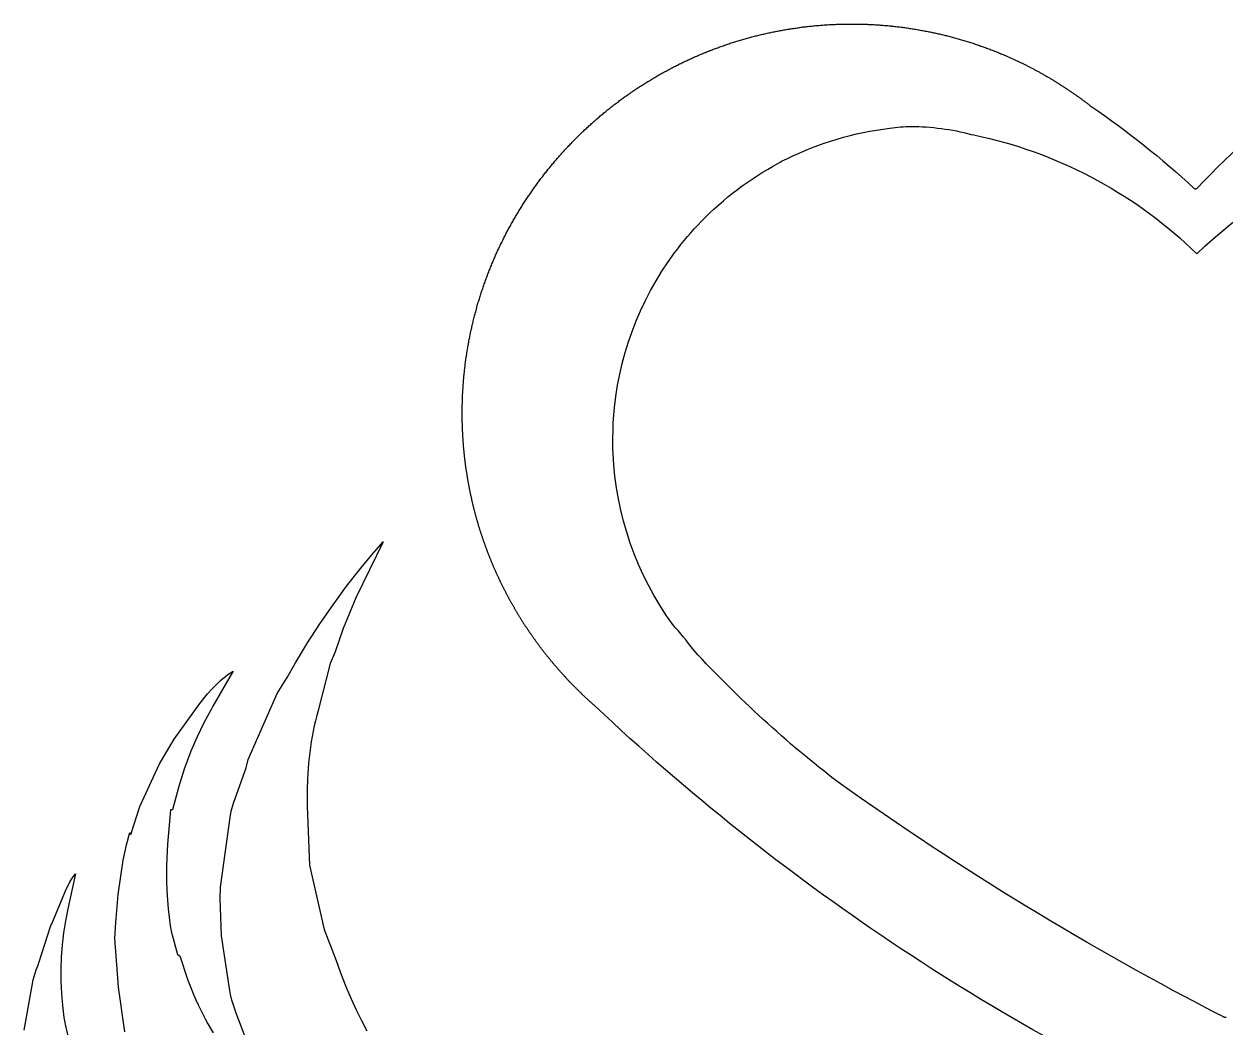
# Model space of a CAD drawing. Extents: x -388 to -35, y 578 to 1063.
# Drawn here: x -386.4 to -206.9, y 910.5 to 1060.5 of the extents above; entities that cross this region are included whole.
import ezdxf

# ---------------------------------------------------------------- set-up
doc = ezdxf.new("R2010")
doc.units = 0
doc.layers.add('color#3f3f3fff', color=1, linetype='CONTINUOUS')
doc.layers.add('color#7d7d7dff', color=1, linetype='CONTINUOUS')

msp = doc.modelspace()

# ---------------------------------------------------------------- linework, layer by layer
at = {"layer": 'color#3f3f3fff'}
for points in [[(-353.15, 908.59), (-354.74, 912.73), (-355.4, 914.68), (-355.6, 915.55), (-355.69, 916.14), (-356.94, 924.28), (-357.13, 929.89), (-357.06, 931.58), (-355.65, 942), (-355.47, 942.92), (-355.14, 944.13), (-353.25, 949.42), (-352.94, 950.63), (-348.62, 960.48), (-347.14, 962.87), (-345.87, 965.11), (-344.09, 968.05), (-342.23, 970.93), (-340.28, 973.76), (-338.25, 976.53), (-336.13, 979.22), (-334.48, 981.2), (-332.79, 983.14), (-336.86, 974.8), (-338.74, 970.22), (-339.97, 966.72), (-340.7, 964.98), (-342.48, 957.98), (-342.7, 957.21), (-342.9, 956.43), (-343.08, 955.65), (-343.25, 954.86), (-343.4, 954.08), (-343.53, 953.29), (-343.65, 952.5), (-343.75, 951.7), (-343.84, 950.91), (-343.92, 950.11), (-343.98, 949.31), (-344.07, 947.71), (-344.12, 946.1), (-344.12, 943.69), (-343.77, 934.86), (-341.6, 925.24), (-339.82, 920.62), (-339.53, 919.78), (-339.23, 918.95), (-338.91, 918.13), (-338.26, 916.49), (-337.56, 914.87), (-336.82, 913.27), (-336.05, 911.68), (-335.24, 910.11)], [(-371.39, 909.97), (-372.33, 916.64), (-372.87, 923.95), (-372.71, 926.28), (-372.35, 930.5), (-371.62, 935.62), (-371.11, 937.92), (-370.6, 939.73), (-370.46, 939.45), (-369.15, 943.6), (-366.17, 949.98), (-364.01, 953.7), (-360.18, 959.01), (-359.01, 960.46), (-358.39, 961.15), (-357.74, 961.82), (-357.07, 962.45), (-356.71, 962.75), (-356.35, 963.05), (-355.98, 963.33), (-355.6, 963.6), (-355.21, 963.86), (-355.29, 963.67), (-358.21, 958.62), (-358.5, 958.12), (-359.59, 956.1), (-360.59, 954.02), (-361.5, 951.91), (-362.5, 949.21), (-363.36, 946.47), (-364.23, 943.13), (-364.57, 943.15), (-365.02, 938.02), (-365.15, 934.79), (-365.13, 932.22), (-365.05, 930.28), (-364.9, 928.36), (-364.76, 927.08), (-364.58, 925.8), (-364.36, 924.53), (-364.3, 924.44), (-363.48, 921.5), (-363.42, 921.48), (-363.17, 921.31), (-362.69, 919.96), (-362.46, 919.19), (-362.21, 918.43), (-361.95, 917.68), (-361.67, 916.94), (-361.38, 916.2), (-361.07, 915.46), (-360.75, 914.73), (-360.42, 914.01), (-360.08, 913.29), (-359.72, 912.58), (-359.35, 911.88), (-358.97, 911.18), (-358.18, 909.79)], [(-386.42, 910.2), (-386.21, 911.33), (-385.04, 917.72), (-384.61, 919.21), (-384.28, 920.08), (-384.2, 920.27), (-382.4, 925.84), (-382.27, 926.11), (-380.24, 931.04), (-379.57, 932.35), (-379.09, 933.1), (-378.74, 933.59), (-379.62, 929.49), (-379.89, 928.32), (-380.24, 926.54), (-380.52, 924.75), (-380.72, 922.95), (-380.86, 921.14), (-380.92, 919.33), (-380.91, 917.52), (-380.84, 915.7), (-380.7, 913.9), (-380.49, 912.1), (-380.24, 910.85), (-379.21, 906.48)]]:
    msp.add_lwpolyline(points, dxfattribs=at)
at = {"layer": 'color#7d7d7dff'}
for points in [[(-116.75, 964.42, -0.110149), (-207.36, 895.8, -0.083023), (-301.15, 958.62), (-301.22, 958.69), (-301.29, 958.75), (-301.37, 958.81), (-301.44, 958.87), (-301.51, 958.94), (-301.58, 959), (-301.65, 959.06), (-301.72, 959.13), (-301.79, 959.19), (-301.86, 959.25), (-301.93, 959.32), (-302, 959.38), (-302.07, 959.44), (-302.14, 959.51), (-302.21, 959.57), (-302.28, 959.64), (-302.35, 959.7), (-302.42, 959.76), (-302.49, 959.83), (-302.56, 959.89), (-302.62, 959.96), (-302.69, 960.02), (-302.76, 960.09), (-302.83, 960.15), (-302.9, 960.22), (-302.97, 960.28), (-303.04, 960.35), (-303.11, 960.42), (-303.17, 960.48), (-303.24, 960.55), (-303.31, 960.61), (-303.38, 960.68), (-303.45, 960.74), (-303.51, 960.81), (-303.58, 960.88), (-303.65, 960.94), (-303.72, 961.01), (-303.78, 961.08), (-303.85, 961.14), (-303.92, 961.21), (-303.98, 961.28), (-304.05, 961.34), (-304.12, 961.41), (-304.18, 961.48), (-304.25, 961.55), (-304.32, 961.61), (-304.38, 961.68), (-304.45, 961.75), (-304.52, 961.82), (-304.58, 961.88), (-304.65, 961.95), (-304.71, 962.02), (-304.78, 962.09), (-304.84, 962.16), (-304.91, 962.23), (-304.98, 962.29), (-305.04, 962.36), (-305.11, 962.43), (-305.17, 962.5), (-305.24, 962.57), (-305.3, 962.64), (-305.37, 962.71), (-305.43, 962.78), (-305.49, 962.85), (-305.56, 962.92), (-305.62, 962.99), (-305.69, 963.06), (-305.75, 963.13), (-305.81, 963.2), (-305.88, 963.27), (-305.94, 963.34), (-306.01, 963.41), (-306.07, 963.48), (-306.13, 963.55), (-306.2, 963.62), (-306.26, 963.69), (-306.32, 963.76), (-306.38, 963.83), (-306.45, 963.9), (-306.51, 963.97), (-306.57, 964.04), (-306.63, 964.11), (-306.7, 964.19), (-306.76, 964.26), (-306.82, 964.33), (-306.88, 964.4), (-306.94, 964.47), (-307.01, 964.54), (-307.07, 964.62), (-307.13, 964.69), (-307.19, 964.76), (-307.25, 964.83), (-307.31, 964.9), (-307.37, 964.98), (-307.44, 965.05), (-307.5, 965.12), (-307.56, 965.2), (-307.62, 965.27), (-307.68, 965.34), (-307.74, 965.41), (-307.8, 965.49), (-307.86, 965.56), (-307.92, 965.63), (-307.98, 965.71), (-308.04, 965.78), (-308.1, 965.86), (-308.16, 965.93), (-308.22, 966), (-308.28, 966.08), (-308.33, 966.15), (-308.39, 966.23), (-308.45, 966.3), (-308.51, 966.37), (-308.57, 966.45), (-308.63, 966.52), (-308.69, 966.6), (-308.75, 966.67), (-308.8, 966.75), (-308.86, 966.82), (-308.92, 966.9), (-308.98, 966.97), (-309.03, 967.05), (-309.09, 967.12), (-309.15, 967.2), (-309.21, 967.27), (-309.26, 967.35), (-309.32, 967.43), (-309.38, 967.5), (-309.44, 967.58), (-309.49, 967.65), (-309.55, 967.73), (-309.61, 967.81), (-309.66, 967.88), (-309.72, 967.96), (-309.77, 968.03), (-309.83, 968.11), (-309.89, 968.19), (-309.94, 968.26), (-310, 968.34), (-310.05, 968.42), (-310.11, 968.5), (-310.16, 968.57), (-310.22, 968.65), (-310.27, 968.73), (-310.33, 968.81), (-310.38, 968.88), (-310.44, 968.96), (-310.49, 969.04), (-310.55, 969.12), (-310.6, 969.19), (-310.66, 969.27), (-310.71, 969.35), (-310.76, 969.43), (-310.82, 969.51), (-310.87, 969.58), (-310.92, 969.66), (-310.98, 969.74), (-311.03, 969.82), (-311.08, 969.9), (-311.14, 969.98), (-311.19, 970.06), (-311.24, 970.14), (-311.3, 970.21), (-311.35, 970.29), (-311.4, 970.37), (-311.45, 970.45), (-311.51, 970.53), (-311.56, 970.61), (-311.61, 970.69), (-311.66, 970.77), (-311.71, 970.85), (-311.76, 970.93), (-311.82, 971.01), (-311.87, 971.09), (-311.92, 971.17), (-311.97, 971.25), (-312.02, 971.33), (-312.07, 971.41), (-312.12, 971.49), (-312.17, 971.57), (-312.22, 971.65), (-312.27, 971.74), (-312.32, 971.82), (-312.37, 971.9), (-312.42, 971.98), (-312.47, 972.06), (-312.52, 972.14), (-312.57, 972.22), (-312.62, 972.3), (-312.67, 972.38), (-312.72, 972.47), (-312.77, 972.55), (-312.82, 972.63), (-312.87, 972.71), (-312.91, 972.79), (-312.96, 972.88), (-313.01, 972.96), (-313.06, 973.04), (-313.11, 973.12), (-313.16, 973.2), (-313.2, 973.29), (-313.25, 973.37), (-313.3, 973.45), (-313.35, 973.54), (-313.39, 973.62), (-313.44, 973.7), (-313.49, 973.78), (-313.53, 973.87), (-313.58, 973.95), (-313.63, 974.03), (-313.67, 974.12), (-313.72, 974.2), (-313.77, 974.28), (-313.81, 974.37), (-313.86, 974.45), (-313.9, 974.53), (-313.95, 974.62), (-314, 974.7), (-314.04, 974.79), (-314.09, 974.87), (-314.13, 974.95), (-314.18, 975.04), (-314.22, 975.12), (-314.27, 975.21), (-314.31, 975.29), (-314.35, 975.38), (-314.4, 975.46), (-314.44, 975.55), (-314.49, 975.63), (-314.53, 975.72), (-314.58, 975.8), (-314.62, 975.89), (-314.66, 975.97), (-314.71, 976.06), (-314.75, 976.14), (-314.79, 976.23), (-314.83, 976.31), (-314.88, 976.4), (-314.92, 976.48), (-314.96, 976.57), (-315.01, 976.65), (-315.05, 976.74), (-315.09, 976.83), (-315.13, 976.91), (-315.17, 977), (-315.22, 977.08), (-315.26, 977.17), (-315.3, 977.26), (-315.34, 977.34), (-315.38, 977.43), (-315.42, 977.52), (-315.46, 977.6), (-315.5, 977.69), (-315.54, 977.78), (-315.59, 977.86), (-315.63, 977.95), (-315.67, 978.04), (-315.71, 978.12), (-315.75, 978.21), (-315.79, 978.3), (-315.83, 978.39), (-315.86, 978.47), (-315.9, 978.56), (-315.94, 978.65), (-315.98, 978.74), (-316.02, 978.82), (-316.06, 978.91), (-316.1, 979), (-316.14, 979.09), (-316.18, 979.18), (-316.21, 979.26), (-316.25, 979.35), (-316.29, 979.44), (-316.33, 979.53), (-316.37, 979.62), (-316.4, 979.71), (-316.44, 979.79), (-316.48, 979.88), (-316.52, 979.97), (-316.55, 980.06), (-316.59, 980.15), (-316.63, 980.24), (-316.66, 980.33), (-316.7, 980.42), (-316.73, 980.5), (-316.77, 980.59), (-316.81, 980.68), (-316.84, 980.77), (-316.88, 980.86), (-316.91, 980.95), (-316.95, 981.04), (-316.98, 981.13), (-317.02, 981.22), (-317.05, 981.31), (-317.09, 981.4), (-317.12, 981.49), (-317.16, 981.58), (-317.19, 981.67), (-317.23, 981.76), (-317.26, 981.85), (-317.3, 981.94), (-317.33, 982.03), (-317.36, 982.12), (-317.4, 982.21), (-317.43, 982.3), (-317.46, 982.39), (-317.5, 982.48), (-317.53, 982.58), (-317.56, 982.67), (-317.59, 982.76), (-317.63, 982.85), (-317.66, 982.94), (-317.69, 983.03), (-317.72, 983.12), (-317.76, 983.21), (-317.79, 983.3), (-317.82, 983.4), (-317.85, 983.49), (-317.88, 983.58), (-317.91, 983.67), (-317.94, 983.76), (-317.97, 983.85), (-318.01, 983.95), (-318.04, 984.04), (-318.07, 984.13), (-318.1, 984.22), (-318.13, 984.31), (-318.16, 984.41), (-318.19, 984.5), (-318.22, 984.59), (-318.25, 984.68), (-318.28, 984.78), (-318.3, 984.87), (-318.33, 984.96), (-318.36, 985.05), (-318.39, 985.15), (-318.42, 985.24), (-318.45, 985.33), (-318.48, 985.42), (-318.5, 985.52), (-318.53, 985.61), (-318.56, 985.7), (-318.59, 985.8), (-318.62, 985.89), (-318.64, 985.98), (-318.67, 986.08), (-318.7, 986.17), (-318.72, 986.26), (-318.75, 986.36), (-318.78, 986.45), (-318.8, 986.54), (-318.83, 986.64), (-318.86, 986.73), (-318.88, 986.83), (-318.91, 986.92), (-318.94, 987.01), (-318.96, 987.11), (-318.99, 987.2), (-319.01, 987.3), (-319.04, 987.39), (-319.06, 987.48), (-319.09, 987.58), (-319.11, 987.67), (-319.14, 987.77), (-319.16, 987.86), (-319.18, 987.96), (-319.21, 988.05), (-319.23, 988.15), (-319.26, 988.24), (-319.28, 988.34), (-319.3, 988.43), (-319.33, 988.53), (-319.35, 988.62), (-319.37, 988.72), (-319.39, 988.81), (-319.42, 988.91), (-319.44, 989), (-319.46, 989.1), (-319.48, 989.19), (-319.51, 989.29), (-319.53, 989.38), (-319.55, 989.48), (-319.57, 989.57), (-319.59, 989.67), (-319.61, 989.77), (-319.64, 989.86), (-319.66, 989.96), (-319.68, 990.05), (-319.7, 990.15), (-319.72, 990.25), (-319.74, 990.34), (-319.76, 990.44), (-319.78, 990.53), (-319.8, 990.63), (-319.82, 990.73), (-319.84, 990.82), (-319.86, 990.92), (-319.88, 991.02), (-319.9, 991.11), (-319.91, 991.21), (-319.93, 991.31), (-319.95, 991.4), (-319.97, 991.5), (-319.99, 991.6), (-320.01, 991.69), (-320.02, 991.79), (-320.04, 991.89), (-320.06, 991.99), (-320.08, 992.08), (-320.09, 992.18), (-320.11, 992.28), (-320.13, 992.37), (-320.14, 992.47), (-320.16, 992.57), (-320.18, 992.67), (-320.19, 992.76), (-320.21, 992.86), (-320.23, 992.96), (-320.24, 993.06), (-320.26, 993.15), (-320.27, 993.25), (-320.29, 993.35), (-320.3, 993.45), (-320.32, 993.55), (-320.33, 993.64), (-320.35, 993.74), (-320.36, 993.84), (-320.38, 993.94), (-320.39, 994.04), (-320.4, 994.14), (-320.42, 994.23), (-320.43, 994.33), (-320.45, 994.43), (-320.46, 994.53), (-320.47, 994.63), (-320.49, 994.73), (-320.5, 994.82), (-320.51, 994.92), (-320.52, 995.02), (-320.54, 995.12), (-320.55, 995.22), (-320.56, 995.32), (-320.57, 995.42), (-320.58, 995.52), (-320.6, 995.62), (-320.61, 995.72), (-320.62, 995.81), (-320.63, 995.91), (-320.64, 996.01), (-320.65, 996.11), (-320.66, 996.21), (-320.67, 996.31), (-320.68, 996.41), (-320.69, 996.51), (-320.7, 996.61), (-320.71, 996.71), (-320.72, 996.81), (-320.73, 996.91), (-320.74, 997.01), (-320.75, 997.11), (-320.76, 997.21), (-320.77, 997.31), (-320.77, 997.41), (-320.78, 997.51), (-320.79, 997.61), (-320.8, 997.71), (-320.81, 997.81), (-320.81, 997.91), (-320.82, 998.01), (-320.83, 998.11), (-320.84, 998.21), (-320.84, 998.31), (-320.85, 998.41), (-320.86, 998.51), (-320.86, 998.61), (-320.87, 998.71), (-320.88, 998.81), (-320.88, 998.91), (-320.89, 999.01), (-320.89, 999.11), (-320.9, 999.22), (-320.9, 999.32), (-320.91, 999.42), (-320.91, 999.52), (-320.92, 999.62), (-320.92, 999.72), (-320.93, 999.82), (-320.93, 999.92), (-320.94, 1000.02), (-320.94, 1000.12), (-320.94, 1000.23), (-320.95, 1000.33), (-320.95, 1000.43), (-320.95, 1000.53), (-320.96, 1000.63), (-320.96, 1000.73), (-320.96, 1000.83), (-320.97, 1000.94), (-320.97, 1001.04), (-320.97, 1001.14), (-320.97, 1001.24), (-320.97, 1001.34), (-320.98, 1001.44), (-320.98, 1001.55), (-320.98, 1001.65), (-320.98, 1001.75), (-320.98, 1001.85), (-320.98, 1001.95), (-320.98, 1002.06), (-320.98, 1002.16), (-320.98, 1002.26), (-320.98, 1002.36), (-320.98, 1002.55), (-320.98, 1002.74), (-320.98, 1002.93), (-320.98, 1003.11), (-320.97, 1003.3), (-320.97, 1003.49), (-320.97, 1003.68), (-320.96, 1003.86), (-320.96, 1004.05), (-320.95, 1004.24), (-320.95, 1004.42), (-320.94, 1004.61), (-320.93, 1004.8), (-320.92, 1004.98), (-320.92, 1005.17), (-320.91, 1005.35), (-320.9, 1005.54), (-320.89, 1005.73), (-320.88, 1005.91), (-320.86, 1006.1), (-320.85, 1006.28), (-320.84, 1006.47), (-320.83, 1006.65), (-320.81, 1006.84), (-320.8, 1007.02), (-320.78, 1007.21), (-320.77, 1007.39), (-320.75, 1007.57), (-320.74, 1007.76), (-320.72, 1007.94), (-320.7, 1008.12), (-320.68, 1008.31), (-320.66, 1008.49), (-320.64, 1008.67), (-320.62, 1008.86), (-320.6, 1009.04), (-320.58, 1009.22), (-320.56, 1009.4), (-320.54, 1009.59), (-320.52, 1009.77), (-320.49, 1009.95), (-320.47, 1010.13), (-320.44, 1010.31), (-320.42, 1010.49), (-320.39, 1010.68), (-320.37, 1010.86), (-320.34, 1011.04), (-320.31, 1011.22), (-320.28, 1011.4), (-320.26, 1011.58), (-320.23, 1011.76), (-320.2, 1011.94), (-320.17, 1012.12), (-320.14, 1012.3), (-320.11, 1012.48), (-320.07, 1012.66), (-320.04, 1012.83), (-320.01, 1013.01), (-319.98, 1013.19), (-319.94, 1013.37), (-319.91, 1013.55), (-319.87, 1013.73), (-319.84, 1013.9), (-319.8, 1014.08), (-319.76, 1014.26), (-319.73, 1014.44), (-319.69, 1014.61), (-319.65, 1014.79), (-319.61, 1014.97), (-319.57, 1015.14), (-319.53, 1015.32), (-319.49, 1015.49), (-319.45, 1015.67), (-319.41, 1015.85), (-319.37, 1016.02), (-319.33, 1016.2), (-319.28, 1016.37), (-319.24, 1016.55), (-319.2, 1016.72), (-319.15, 1016.9), (-319.11, 1017.07), (-319.06, 1017.24), (-319.01, 1017.42), (-318.97, 1017.59), (-318.92, 1017.76), (-318.87, 1017.94), (-318.82, 1018.11), (-318.78, 1018.28), (-318.73, 1018.45), (-318.68, 1018.63), (-318.63, 1018.8), (-318.58, 1018.97), (-318.52, 1019.14), (-318.47, 1019.31), (-318.42, 1019.48), (-318.37, 1019.65), (-318.31, 1019.83), (-318.26, 1020), (-318.21, 1020.17), (-318.15, 1020.34), (-318.1, 1020.51), (-318.04, 1020.67), (-317.98, 1020.84), (-317.93, 1021.01), (-317.87, 1021.18), (-317.81, 1021.35), (-317.75, 1021.52), (-317.69, 1021.69), (-317.63, 1021.85), (-317.57, 1022.02), (-317.51, 1022.19), (-317.45, 1022.36), (-317.39, 1022.52), (-317.33, 1022.69), (-317.27, 1022.86), (-317.21, 1023.02), (-317.14, 1023.19), (-317.08, 1023.35), (-317.01, 1023.52), (-316.95, 1023.68), (-316.88, 1023.85), (-316.82, 1024.01), (-316.75, 1024.18), (-316.68, 1024.34), (-316.62, 1024.51), (-316.55, 1024.67), (-316.48, 1024.83), (-316.41, 1025), (-316.34, 1025.16), (-316.27, 1025.32), (-316.2, 1025.49), (-316.13, 1025.65), (-316.06, 1025.81), (-315.99, 1025.97), (-315.92, 1026.13), (-315.85, 1026.29), (-315.77, 1026.45), (-315.7, 1026.61), (-315.62, 1026.78), (-315.55, 1026.94), (-315.48, 1027.1), (-315.4, 1027.25), (-315.32, 1027.41), (-315.25, 1027.57), (-315.17, 1027.73), (-315.09, 1027.89), (-315.02, 1028.05), (-314.94, 1028.21), (-314.86, 1028.36), (-314.78, 1028.52), (-314.7, 1028.68), (-314.62, 1028.84), (-314.54, 1028.99), (-314.46, 1029.15), (-314.38, 1029.3), (-314.3, 1029.46), (-314.21, 1029.62), (-314.13, 1029.77), (-314.05, 1029.93), (-313.96, 1030.08), (-313.88, 1030.23), (-313.79, 1030.39), (-313.71, 1030.54), (-313.62, 1030.7), (-313.54, 1030.85), (-313.45, 1031), (-313.37, 1031.15), (-313.28, 1031.31), (-313.19, 1031.46), (-313.1, 1031.61), (-313.01, 1031.76), (-312.92, 1031.91), (-312.83, 1032.06), (-312.74, 1032.22), (-312.65, 1032.37), (-312.56, 1032.52), (-312.47, 1032.67), (-312.38, 1032.81), (-312.29, 1032.96), (-312.2, 1033.11), (-312.1, 1033.26), (-312.01, 1033.41), (-311.92, 1033.56), (-311.82, 1033.71), (-311.73, 1033.85), (-311.63, 1034), (-311.54, 1034.15), (-311.44, 1034.29), (-311.34, 1034.44), (-311.25, 1034.58), (-311.15, 1034.73), (-311.05, 1034.88), (-310.95, 1035.02), (-310.85, 1035.16), (-310.76, 1035.31), (-310.66, 1035.45), (-310.56, 1035.6), (-310.46, 1035.74), (-310.35, 1035.88), (-310.25, 1036.03), (-310.15, 1036.17), (-310.05, 1036.31), (-309.95, 1036.45), (-309.84, 1036.59), (-309.74, 1036.73), (-309.64, 1036.87), (-309.53, 1037.01), (-309.43, 1037.15), (-309.32, 1037.29), (-309.22, 1037.43), (-309.11, 1037.57), (-309.01, 1037.71), (-308.9, 1037.85), (-308.79, 1037.99), (-308.69, 1038.13), (-308.58, 1038.26), (-308.47, 1038.4), (-308.36, 1038.54), (-308.25, 1038.67), (-308.14, 1038.81), (-308.03, 1038.95), (-307.92, 1039.08), (-307.81, 1039.22), (-307.7, 1039.35), (-307.59, 1039.49), (-307.48, 1039.62), (-307.37, 1039.75), (-307.26, 1039.89), (-307.14, 1040.02), (-307.03, 1040.15), (-306.92, 1040.29), (-306.8, 1040.42), (-306.69, 1040.55), (-306.57, 1040.68), (-306.46, 1040.81), (-306.34, 1040.94), (-306.23, 1041.07), (-306.11, 1041.2), (-305.99, 1041.33), (-305.88, 1041.46), (-305.76, 1041.59), (-305.64, 1041.72), (-305.52, 1041.85), (-305.4, 1041.98), (-305.28, 1042.1), (-305.16, 1042.23), (-305.05, 1042.36), (-304.92, 1042.48), (-304.8, 1042.61), (-304.68, 1042.73), (-304.56, 1042.86), (-304.44, 1042.99), (-304.32, 1043.11), (-304.2, 1043.23), (-304.07, 1043.36), (-303.95, 1043.48), (-303.83, 1043.6), (-303.7, 1043.73), (-303.58, 1043.85), (-303.45, 1043.97), (-303.33, 1044.09), (-303.2, 1044.21), (-303.08, 1044.34), (-302.95, 1044.46), (-302.83, 1044.58), (-302.7, 1044.7), (-302.57, 1044.82), (-302.44, 1044.93), (-302.32, 1045.05), (-302.19, 1045.17), (-302.06, 1045.29), (-301.93, 1045.41), (-301.8, 1045.52), (-301.67, 1045.64), (-301.54, 1045.76), (-301.41, 1045.87), (-301.28, 1045.99), (-301.15, 1046.1), (-301.02, 1046.22), (-300.89, 1046.33), (-300.75, 1046.45), (-300.62, 1046.56), (-300.49, 1046.67), (-300.36, 1046.79), (-300.22, 1046.9), (-300.09, 1047.01), (-299.96, 1047.12), (-299.82, 1047.23), (-299.69, 1047.35), (-299.55, 1047.46), (-299.42, 1047.57), (-299.28, 1047.68), (-299.14, 1047.78), (-299.01, 1047.89), (-298.87, 1048), (-298.73, 1048.11), (-298.6, 1048.22), (-298.46, 1048.33), (-298.32, 1048.43), (-298.18, 1048.54), (-298.04, 1048.64), (-297.9, 1048.75), (-297.76, 1048.86), (-297.62, 1048.96), (-297.48, 1049.07), (-297.34, 1049.17), (-297.2, 1049.27), (-297.06, 1049.38), (-296.92, 1049.48), (-296.78, 1049.58), (-296.64, 1049.68), (-296.49, 1049.78), (-296.35, 1049.89), (-296.21, 1049.99), (-296.07, 1050.09), (-295.92, 1050.19), (-295.78, 1050.29), (-295.63, 1050.39), (-295.49, 1050.48), (-295.34, 1050.58), (-295.2, 1050.68), (-295.05, 1050.78), (-294.91, 1050.87), (-294.76, 1050.97), (-294.62, 1051.07), (-294.47, 1051.16), (-294.32, 1051.26), (-294.17, 1051.35), (-294.03, 1051.45), (-293.88, 1051.54), (-293.73, 1051.63), (-293.58, 1051.73), (-293.43, 1051.82), (-293.28, 1051.91), (-293.13, 1052), (-292.98, 1052.09), (-292.83, 1052.19), (-292.68, 1052.28), (-292.53, 1052.37), (-292.38, 1052.46), (-292.23, 1052.54), (-292.08, 1052.63), (-291.93, 1052.72), (-291.78, 1052.81), (-291.62, 1052.9), (-291.47, 1052.98), (-291.32, 1053.07), (-291.17, 1053.16), (-291.01, 1053.24), (-290.86, 1053.33), (-290.7, 1053.41), (-290.55, 1053.49), (-290.39, 1053.58), (-290.24, 1053.66), (-290.08, 1053.74), (-289.93, 1053.83), (-289.77, 1053.91), (-289.62, 1053.99), (-289.46, 1054.07), (-289.3, 1054.15), (-289.15, 1054.23), (-288.99, 1054.31), (-288.83, 1054.39), (-288.68, 1054.47), (-288.52, 1054.55), (-288.36, 1054.62), (-288.2, 1054.7), (-288.04, 1054.78), (-287.88, 1054.86), (-287.72, 1054.93), (-287.56, 1055.01), (-287.4, 1055.08), (-287.24, 1055.16), (-287.08, 1055.23), (-286.92, 1055.3), (-286.76, 1055.38), (-286.6, 1055.45), (-286.44, 1055.52), (-286.28, 1055.59), (-286.12, 1055.66), (-285.95, 1055.73), (-285.79, 1055.8), (-285.63, 1055.87), (-285.47, 1055.94), (-285.3, 1056.01), (-285.14, 1056.08), (-284.98, 1056.15), (-284.81, 1056.22), (-284.65, 1056.28), (-284.48, 1056.35), (-284.32, 1056.41), (-284.15, 1056.48), (-283.99, 1056.54), (-283.82, 1056.61), (-283.66, 1056.67), (-283.49, 1056.74), (-283.33, 1056.8), (-283.16, 1056.86), (-282.99, 1056.92), (-282.83, 1056.98), (-282.66, 1057.05), (-282.49, 1057.11), (-282.32, 1057.17), (-282.16, 1057.23), (-281.99, 1057.28), (-281.82, 1057.34), (-281.65, 1057.4), (-281.48, 1057.46), (-281.31, 1057.51), (-281.14, 1057.57), (-280.97, 1057.63), (-280.8, 1057.68), (-280.63, 1057.74), (-280.46, 1057.79), (-280.29, 1057.85), (-280.12, 1057.9), (-279.95, 1057.95), (-279.78, 1058), (-279.61, 1058.06), (-279.44, 1058.11), (-279.27, 1058.16), (-279.1, 1058.21), (-278.92, 1058.26), (-278.75, 1058.31), (-278.58, 1058.36), (-278.41, 1058.4), (-278.23, 1058.45), (-278.06, 1058.5), (-277.89, 1058.55), (-277.71, 1058.59), (-277.54, 1058.64), (-277.36, 1058.68), (-277.19, 1058.73), (-277.02, 1058.77), (-276.84, 1058.81), (-276.67, 1058.86), (-276.49, 1058.9), (-276.32, 1058.94), (-276.14, 1058.98), (-275.96, 1059.02), (-275.79, 1059.06), (-275.61, 1059.1), (-275.44, 1059.14), (-275.26, 1059.18), (-275.08, 1059.22), (-274.91, 1059.26), (-274.73, 1059.3), (-274.55, 1059.33), (-274.37, 1059.37), (-274.2, 1059.4), (-274.02, 1059.44), (-273.84, 1059.47), (-273.66, 1059.51), (-273.48, 1059.54), (-273.3, 1059.57), (-273.12, 1059.61), (-272.95, 1059.64), (-272.77, 1059.67), (-272.59, 1059.7), (-272.41, 1059.73), (-272.23, 1059.76), (-272.05, 1059.79), (-271.87, 1059.82), (-271.69, 1059.84), (-271.51, 1059.87), (-271.33, 1059.9), (-271.14, 1059.92), (-270.96, 1059.95), (-270.78, 1059.97), (-270.6, 1060), (-270.42, 1060.02), (-270.24, 1060.05), (-270.06, 1060.07), (-269.87, 1060.09), (-269.69, 1060.11), (-269.51, 1060.13), (-269.33, 1060.15), (-269.14, 1060.17), (-268.96, 1060.19), (-268.78, 1060.21), (-268.59, 1060.23), (-268.41, 1060.25), (-268.23, 1060.27), (-268.04, 1060.28), (-267.86, 1060.3), (-267.67, 1060.31), (-267.49, 1060.33), (-267.31, 1060.34), (-267.12, 1060.36), (-266.94, 1060.37), (-266.75, 1060.38), (-266.57, 1060.4), (-266.38, 1060.41), (-266.19, 1060.42), (-266.01, 1060.43), (-265.82, 1060.44), (-265.64, 1060.45), (-265.45, 1060.46), (-265.27, 1060.46), (-265.08, 1060.47), (-264.89, 1060.48), (-264.71, 1060.48), (-264.52, 1060.49), (-264.33, 1060.49), (-264.14, 1060.5), (-263.96, 1060.5), (-263.77, 1060.51), (-263.58, 1060.51), (-263.4, 1060.51), (-263.21, 1060.51), (-263.02, 1060.51), (-262.83, 1060.51), (-262.64, 1060.51), (-262.46, 1060.51), (-262.27, 1060.51), (-262.08, 1060.51), (-261.9, 1060.5), (-261.71, 1060.5), (-261.52, 1060.5), (-261.33, 1060.49), (-261.15, 1060.49), (-261.05, 1060.49), (-260.96, 1060.48), (-260.87, 1060.48), (-260.77, 1060.48), (-260.68, 1060.47), (-260.59, 1060.47), (-260.49, 1060.47), (-260.4, 1060.46), (-260.31, 1060.46), (-260.21, 1060.46), (-260.12, 1060.45), (-260.03, 1060.45), (-259.93, 1060.44), (-259.84, 1060.44), (-259.65, 1060.43), (-259.47, 1060.42), (-259.28, 1060.41), (-259.1, 1060.4), (-258.91, 1060.38), (-258.73, 1060.37), (-258.55, 1060.36), (-258.36, 1060.34), (-258.18, 1060.33), (-257.99, 1060.31), (-257.81, 1060.3), (-257.62, 1060.28), (-257.44, 1060.27), (-257.25, 1060.25), (-257.07, 1060.23), (-256.98, 1060.22), (-256.89, 1060.21), (-256.7, 1060.19), (-256.52, 1060.18), (-256.34, 1060.16), (-256.16, 1060.13), (-255.98, 1060.11), (-255.8, 1060.09), (-255.62, 1060.07), (-255.43, 1060.05), (-255.25, 1060.02), (-255.07, 1060), (-254.89, 1059.98), (-254.71, 1059.95), (-254.53, 1059.93), (-254.35, 1059.9), (-254.17, 1059.87), (-253.99, 1059.84), (-253.81, 1059.82), (-253.63, 1059.79), (-253.45, 1059.76), (-253.27, 1059.73), (-253.09, 1059.7), (-252.91, 1059.67), (-252.73, 1059.64), (-252.55, 1059.61), (-252.37, 1059.57), (-252.19, 1059.54), (-252.01, 1059.51), (-251.83, 1059.47), (-251.65, 1059.44), (-251.47, 1059.4), (-251.29, 1059.37), (-251.11, 1059.33), (-250.94, 1059.3), (-250.76, 1059.26), (-250.59, 1059.22), (-250.41, 1059.18), (-250.24, 1059.15), (-250.06, 1059.11), (-249.89, 1059.07), (-249.71, 1059.03), (-249.54, 1058.99), (-249.36, 1058.95), (-249.19, 1058.9), (-249.02, 1058.86), (-248.84, 1058.82), (-248.67, 1058.78), (-248.5, 1058.73), (-248.32, 1058.69), (-248.15, 1058.64), (-247.98, 1058.6), (-247.8, 1058.55), (-247.63, 1058.51), (-247.46, 1058.46), (-247.29, 1058.41), (-247.11, 1058.36), (-246.94, 1058.32), (-246.77, 1058.27), (-246.6, 1058.22), (-246.43, 1058.17), (-246.25, 1058.12), (-246.08, 1058.07), (-245.91, 1058.01), (-245.74, 1057.96), (-245.57, 1057.91), (-245.4, 1057.85), (-245.23, 1057.8), (-245.06, 1057.75), (-244.89, 1057.69), (-244.72, 1057.64), (-244.55, 1057.58), (-244.38, 1057.52), (-244.21, 1057.47), (-244.04, 1057.41), (-243.87, 1057.35), (-243.7, 1057.29), (-243.53, 1057.23), (-243.36, 1057.17), (-243.2, 1057.11), (-243.03, 1057.05), (-242.86, 1056.99), (-242.69, 1056.93), (-242.52, 1056.87), (-242.36, 1056.81), (-242.19, 1056.74), (-242.02, 1056.68), (-241.85, 1056.61), (-241.69, 1056.55), (-241.52, 1056.48), (-241.35, 1056.42), (-241.19, 1056.35), (-241.02, 1056.29), (-240.86, 1056.22), (-240.69, 1056.15), (-240.53, 1056.08), (-240.36, 1056.01), (-240.2, 1055.94), (-240.09, 1055.9), (-239.98, 1055.85), (-239.87, 1055.8), (-239.76, 1055.76), (-239.65, 1055.71), (-239.54, 1055.66), (-239.43, 1055.61), (-239.32, 1055.57), (-239.21, 1055.52), (-239.1, 1055.47), (-239, 1055.42), (-238.89, 1055.37), (-238.78, 1055.32), (-238.67, 1055.27), (-238.56, 1055.22), (-238.45, 1055.17), (-238.35, 1055.12), (-238.24, 1055.07), (-238.13, 1055.02), (-238.02, 1054.97), (-237.92, 1054.92), (-237.81, 1054.87), (-237.7, 1054.82), (-237.59, 1054.77), (-237.49, 1054.72), (-237.38, 1054.66), (-237.27, 1054.61), (-237.17, 1054.56), (-237.06, 1054.51), (-236.95, 1054.45), (-236.85, 1054.4), (-236.74, 1054.35), (-236.63, 1054.29), (-236.53, 1054.24), (-236.42, 1054.18), (-236.32, 1054.13), (-236.21, 1054.08), (-236.1, 1054.02), (-236, 1053.97), (-235.89, 1053.91), (-235.79, 1053.86), (-235.68, 1053.8), (-235.58, 1053.74), (-235.47, 1053.69), (-235.37, 1053.63), (-235.26, 1053.58), (-235.16, 1053.52), (-235.05, 1053.46), (-234.95, 1053.41), (-234.84, 1053.35), (-234.74, 1053.29), (-234.64, 1053.23), (-234.53, 1053.18), (-234.43, 1053.12), (-234.32, 1053.06), (-234.22, 1053), (-234.12, 1052.94), (-234.01, 1052.88), (-233.91, 1052.82), (-233.81, 1052.76), (-233.7, 1052.7), (-233.6, 1052.64), (-233.5, 1052.58), (-233.4, 1052.52), (-233.29, 1052.46), (-233.19, 1052.4), (-233.09, 1052.34), (-232.99, 1052.28), (-232.89, 1052.22), (-232.78, 1052.16), (-232.68, 1052.1), (-232.58, 1052.03), (-232.48, 1051.97), (-232.38, 1051.91), (-232.28, 1051.85), (-232.17, 1051.78), (-232.07, 1051.72), (-231.97, 1051.66), (-231.87, 1051.59), (-231.77, 1051.53), (-231.67, 1051.47), (-231.57, 1051.4), (-231.47, 1051.34), (-231.37, 1051.27), (-231.27, 1051.21), (-231.17, 1051.15), (-231.07, 1051.08), (-230.97, 1051.02), (-230.87, 1050.95), (-230.77, 1050.88), (-230.67, 1050.82), (-230.57, 1050.75), (-230.47, 1050.69), (-230.38, 1050.62), (-230.28, 1050.55), (-230.18, 1050.49), (-230.08, 1050.42), (-229.98, 1050.35), (-229.88, 1050.28), (-229.79, 1050.22), (-229.69, 1050.15), (-229.59, 1050.08), (-229.49, 1050.01), (-229.39, 1049.94), (-229.3, 1049.88), (-229.2, 1049.81), (-229.1, 1049.74), (-229.01, 1049.67), (-228.91, 1049.6), (-228.81, 1049.53), (-228.72, 1049.46), (-228.62, 1049.39), (-228.52, 1049.32), (-228.43, 1049.25), (-228.33, 1049.18), (-228.24, 1049.11), (-228.14, 1049.04), (-228.04, 1048.96), (-227.95, 1048.89), (-227.85, 1048.82), (-227.76, 1048.75), (-227.66, 1048.68), (-227.57, 1048.61), (-227.47, 1048.53), (-227.38, 1048.46), (-227.29, 1048.39), (-227.19, 1048.31), (-227.1, 1048.24, -0.036388), (-211.72, 1036.01), (-211.72, 1036), (-211.71, 1036), (-211.7, 1035.99), (-211.69, 1035.99), (-211.69, 1035.98), (-211.68, 1035.97), (-211.67, 1035.97), (-211.66, 1035.96), (-211.66, 1035.96), (-211.65, 1035.95), (-211.64, 1035.95), (-211.63, 1035.95), (-211.62, 1035.94), (-211.61, 1035.94), (-211.61, 1035.93), (-211.6, 1035.93), (-211.59, 1035.93), (-211.58, 1035.92), (-211.57, 1035.92), (-211.56, 1035.92), (-211.56, 1035.92), (-211.55, 1035.91), (-211.54, 1035.91), (-211.53, 1035.91), (-211.52, 1035.91), (-211.51, 1035.91), (-211.5, 1035.91), (-211.49, 1035.91), (-211.49, 1035.9), (-211.48, 1035.9), (-211.47, 1035.9), (-211.46, 1035.9), (-211.45, 1035.9), (-211.44, 1035.9), (-211.43, 1035.9), (-211.42, 1035.9), (-211.42, 1035.91), (-211.41, 1035.91), (-211.4, 1035.91), (-211.39, 1035.91), (-211.38, 1035.91), (-211.37, 1035.91), (-211.36, 1035.92), (-211.36, 1035.92), (-211.35, 1035.92), (-211.34, 1035.92), (-211.33, 1035.93), (-211.32, 1035.93), (-211.31, 1035.93), (-211.31, 1035.94), (-211.3, 1035.94), (-211.29, 1035.94), (-211.28, 1035.95), (-211.28, 1035.95), (-211.27, 1035.96), (-211.26, 1035.96), (-211.25, 1035.97), (-211.25, 1035.97), (-211.24, 1035.98), (-211.23, 1035.98), (-211.23, 1035.99), (-211.22, 1036), (-211.21, 1036), (-211.21, 1036.01), (-211.21, 1036.01, -0.053867), (-193.77, 1051.15)], [(-206.92, 912.1), (-206.93, 912.1), (-206.94, 912.1), (-206.95, 912.1), (-206.96, 912.1), (-206.97, 912.1), (-206.98, 912.1), (-206.99, 912.1), (-207, 912.1), (-207.01, 912.1), (-207.02, 912.1), (-207.04, 912.1), (-207.05, 912.1), (-207.06, 912.1), (-207.07, 912.1), (-207.08, 912.1), (-207.09, 912.11), (-207.1, 912.11), (-207.11, 912.11), (-207.12, 912.11), (-207.13, 912.11), (-207.14, 912.12), (-207.15, 912.12), (-207.16, 912.12), (-207.17, 912.12), (-207.18, 912.13), (-207.19, 912.13), (-207.2, 912.13), (-207.21, 912.14), (-207.22, 912.14), (-207.23, 912.14), (-207.24, 912.15), (-207.25, 912.15), (-207.26, 912.15), (-207.27, 912.16), (-207.28, 912.16), (-207.29, 912.17), (-207.3, 912.17), (-207.31, 912.18), (-207.31, 912.18, -0.035555), (-264.84, 947.24, -0.042603), (-286.41, 966.96, 0.016558), (-289.57, 970.86, -0.147225), (-298.46, 996.38, -0.017083), (-298.4, 1001.55, -0.143806), (-289.26, 1026.34, -0.03086), (-285.27, 1031.04, -0.076828), (-273.84, 1039.68, -0.04426), (-272.5, 1040.37, -0.086245), (-257.11, 1044.95, -0.030119), (-253.95, 1045.22, -0.062406), (-244.97, 1044.03, -0.006198), (-243.35, 1043.68, -0.138749), (-211.28, 1026.18, -0.182141), (-163.74, 1046.63)]]:
    msp.add_lwpolyline(points, format="xyb", dxfattribs=at)

doc.saveas('drawing.dxf')
